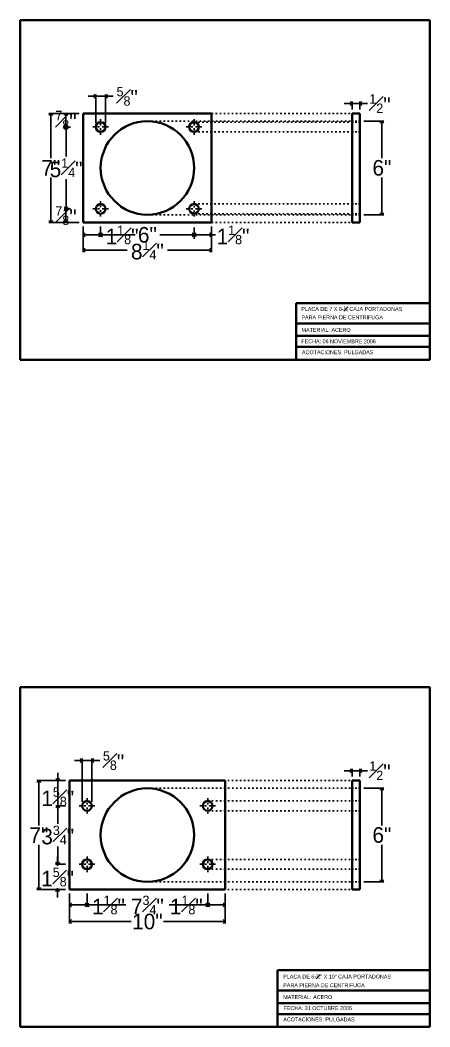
# Model space of a CAD drawing. Header units: inches. Extents: x 53 to 312, y 128 to 296.
# Drawn here: x 52.9 to 79.2, y 128.3 to 192.9 of the extents above; entities that cross this region are included whole.
import ezdxf

# ---------------------------------------------------------------- set-up
doc = ezdxf.new("R2010")
doc.units = ezdxf.units.IN
doc.linetypes.add('ACAD_ISO03W100', pattern=[30, 12, -18])
doc.linetypes.add('PUNTOS2', pattern=[3.175, 0, -3.175])
doc.layers.get('0').update_dxf_attribs({"lineweight": 35})
doc.layers.get('Defpoints').update_dxf_attribs({"color": 253})
for name, color, linetype in [('CAPA1', 7, 'ACAD_ISO03W100'), ('Capa5', 7, 'PUNTOS2'), ('COTAS', 7, 'Continuous'), ('LETRAS', 7, 'Continuous')]:
    doc.layers.add(name, color=color, linetype=linetype)
doc.dimstyles.new('ISO-25', dxfattribs={"dimtxt": 1, "dimasz": 0.25, "dimexe": 0.125, "dimexo": 0.25, "dimgap": 0.125, "dimtad": 0, "dimtih": 1, "dimtoh": 1, "dimdec": 7, "dimdsep": 46, "dimlunit": 4, "dimtxsty": 'Standard', "dimblk": 'OPEN90', "dimcen": 0, "dimadec": 0, "dimazin": 0, "dimtfac": 0.6, "dimtdec": 7, "dimtmove": 0, "dimatfit": 3, "dimfxl": 0, "dimfrac": 1, "dimarcsym": 0})

# ---------------------------------------------------------------- blocks, each defined once
blk = doc.blocks.new('_Open90')
at = {"color": 0, "linetype": 'ByBlock', "lineweight": -2}
for p, q in [((0, 0), (-1, 0)), ((-0.5, 0.5), (0, 0)), ((0, 0), (-0.5, -0.5))]:
    blk.add_line(p, q, dxfattribs=at)
blk = doc.blocks.new('*D7')
at = {"layer": 'COTAS', "color": 0, "lineweight": -2}
for p, q in [((74.978, 186.382), (76.27, 186.382)), ((76.145, 186.132), (76.145, 184.007)), ((76.145, 180.632), (76.145, 182.757)), ((74.978, 180.382), (76.27, 180.382))]:
    blk.add_line(p, q, dxfattribs=at)
at = {"layer": 'Defpoints', "color": 0}
for p in [(74.728, 186.382), (74.728, 180.382), (76.145, 180.382)]:
    blk.add_point(p, dxfattribs=at)
at = {"layer": 'COTAS', "color": 0, "lineweight": -2, "xscale": 0.25, "yscale": 0.25, "zscale": 0.25}
for p, rotation in [((76.145, 186.382), 90), ((76.145, 180.382), 270)]:
    blk.add_blockref('_Open90', p, dxfattribs=dict(at, rotation=rotation))
at = {"layer": 'COTAS', "color": 0, "insert": (76.145, 183.382), "char_height": 1, "attachment_point": 5}
blk.add_mtext('6"', dxfattribs=at)
blk = doc.blocks.new('*D8')
at = {"layer": 'COTAS', "color": 0, "lineweight": -2}
for p, q in [((56.71, 186.882), (54.756, 186.882)), ((54.881, 186.632), (54.881, 184.007)), ((54.881, 180.132), (54.881, 182.757)), ((56.71, 179.882), (54.756, 179.882))]:
    blk.add_line(p, q, dxfattribs=at)
at = {"layer": 'Defpoints', "color": 0}
for p in [(56.96, 186.882), (54.881, 179.882), (56.96, 179.882)]:
    blk.add_point(p, dxfattribs=at)
at = {"layer": 'COTAS', "color": 0, "lineweight": -2, "xscale": 0.25, "yscale": 0.25, "zscale": 0.25}
for p, rotation in [((54.881, 186.882), 90), ((54.881, 179.882), 270)]:
    blk.add_blockref('_Open90', p, dxfattribs=dict(at, rotation=rotation))
at = {"layer": 'COTAS', "color": 0, "insert": (54.881, 183.382), "char_height": 1, "attachment_point": 5}
blk.add_mtext('7"', dxfattribs=at)
blk = doc.blocks.new('*D9')
at = {"layer": 'COTAS', "color": 0, "lineweight": -2}
for p, q in [((56.96, 179.632), (56.96, 177.982)), ((65.21, 179.632), (65.21, 177.982)), ((57.21, 178.107), (59.793, 178.107)), ((64.96, 178.107), (62.377, 178.107))]:
    blk.add_line(p, q, dxfattribs=at)
at = {"layer": 'Defpoints', "color": 0}
for p in [(56.96, 179.882), (65.21, 179.882), (65.21, 178.107)]:
    blk.add_point(p, dxfattribs=at)
at = {"layer": 'COTAS', "color": 0, "lineweight": -2, "xscale": 0.25, "yscale": 0.25, "zscale": 0.25, "rotation": 180}
blk.add_blockref('_Open90', (56.96, 178.107), dxfattribs=at)
at = {"layer": 'COTAS', "color": 0, "lineweight": -2, "xscale": 0.25, "yscale": 0.25, "zscale": 0.25}
blk.add_blockref('_Open90', (65.21, 178.107), dxfattribs=at)
at = {"layer": 'COTAS', "color": 0, "insert": (61.085, 178.107), "char_height": 1, "attachment_point": 5}
blk.add_mtext('8{\\H0.600000x;\\S1#4;}"', dxfattribs=at)
blk = doc.blocks.new('*D10')
at = {"layer": 'COTAS', "color": 0, "lineweight": -2}
for p, q in [((73.978, 187.512), (73.728, 187.512)), ((74.228, 187.132), (74.228, 187.637)), ((74.228, 187.512), (74.728, 187.512)), ((74.728, 187.132), (74.728, 187.637)), ((74.978, 187.512), (75.228, 187.512))]:
    blk.add_line(p, q, dxfattribs=at)
at = {"layer": 'Defpoints', "color": 0}
for p in [(74.728, 187.512), (74.228, 186.882), (74.728, 186.882)]:
    blk.add_point(p, dxfattribs=at)
at = {"layer": 'COTAS', "color": 0, "lineweight": -2, "xscale": 0.25, "yscale": 0.25, "zscale": 0.25}
blk.add_blockref('_Open90', (74.228, 187.512), dxfattribs=at)
at = {"layer": 'COTAS', "color": 0, "lineweight": -2, "xscale": 0.25, "yscale": 0.25, "zscale": 0.25, "rotation": 180}
blk.add_blockref('_Open90', (74.728, 187.512), dxfattribs=at)
at = {"layer": 'COTAS', "color": 0, "insert": (76.02, 187.512), "char_height": 1, "attachment_point": 5}
blk.add_mtext('{\\H0.600000x;\\S1#2;}"', dxfattribs=at)
blk = doc.blocks.new('*D11')
at = {"layer": 'COTAS', "color": 0, "lineweight": -2}
for p, q in [((56.96, 179.632), (56.96, 178.962)), ((58.085, 179.632), (58.085, 178.962)), ((57.21, 179.087), (57.835, 179.087)), ((58.085, 179.087), (58.335, 179.087))]:
    blk.add_line(p, q, dxfattribs=at)
at = {"layer": 'Defpoints', "color": 0}
for p in [(56.96, 179.882), (58.085, 179.882), (58.085, 179.087)]:
    blk.add_point(p, dxfattribs=at)
at = {"layer": 'COTAS', "color": 0, "lineweight": -2, "xscale": 0.25, "yscale": 0.25, "zscale": 0.25, "rotation": 180}
blk.add_blockref('_Open90', (56.96, 179.087), dxfattribs=at)
at = {"layer": 'COTAS', "color": 0, "lineweight": -2, "xscale": 0.25, "yscale": 0.25, "zscale": 0.25}
blk.add_blockref('_Open90', (58.085, 179.087), dxfattribs=at)
at = {"layer": 'COTAS', "color": 0, "insert": (59.46, 179.087), "char_height": 1, "attachment_point": 5}
blk.add_mtext('1{\\H0.600000x;\\S1#8;}"', dxfattribs=at)
blk = doc.blocks.new('*D12')
at = {"layer": 'COTAS', "color": 0, "lineweight": -2}
for p, q in [((64.085, 178.837), (64.085, 178.959)), ((64.335, 179.084), (64.96, 179.084)), ((65.21, 179.084), (65.46, 179.084)), ((65.21, 178.837), (65.21, 178.959))]:
    blk.add_line(p, q, dxfattribs=at)
at = {"layer": 'Defpoints', "color": 0}
for p in [(64.085, 179.087), (65.21, 179.087), (65.21, 179.084)]:
    blk.add_point(p, dxfattribs=at)
at = {"layer": 'COTAS', "color": 0, "lineweight": -2, "xscale": 0.25, "yscale": 0.25, "zscale": 0.25, "rotation": 180}
blk.add_blockref('_Open90', (64.085, 179.084), dxfattribs=at)
at = {"layer": 'COTAS', "color": 0, "lineweight": -2, "xscale": 0.25, "yscale": 0.25, "zscale": 0.25}
blk.add_blockref('_Open90', (65.21, 179.084), dxfattribs=at)
at = {"layer": 'COTAS', "color": 0, "insert": (66.585, 179.084), "char_height": 1, "attachment_point": 5}
blk.add_mtext('1{\\H0.600000x;\\S1#8;}"', dxfattribs=at)
blk = doc.blocks.new('*D13')
at = {"layer": 'COTAS', "color": 0, "lineweight": -2}
for p, q in [((58.085, 179.57), (58.085, 178.959)), ((64.085, 179.57), (64.085, 178.959)), ((58.335, 179.084), (60.293, 179.084)), ((63.835, 179.084), (61.877, 179.084))]:
    blk.add_line(p, q, dxfattribs=at)
at = {"layer": 'Defpoints', "color": 0}
for p in [(58.085, 179.82), (64.085, 179.82), (64.085, 179.084)]:
    blk.add_point(p, dxfattribs=at)
at = {"layer": 'COTAS', "color": 0, "lineweight": -2, "xscale": 0.25, "yscale": 0.25, "zscale": 0.25, "rotation": 180}
blk.add_blockref('_Open90', (58.085, 179.084), dxfattribs=at)
at = {"layer": 'COTAS', "color": 0, "lineweight": -2, "xscale": 0.25, "yscale": 0.25, "zscale": 0.25}
blk.add_blockref('_Open90', (64.085, 179.084), dxfattribs=at)
at = {"layer": 'COTAS', "color": 0, "insert": (61.085, 179.084), "char_height": 1, "attachment_point": 5}
blk.add_mtext('6"', dxfattribs=at)
blk = doc.blocks.new('*D14')
at = {"layer": 'COTAS', "color": 0, "lineweight": -2}
for p, q in [((56.148, 186.007), (55.74, 186.007)), ((55.865, 185.757), (55.865, 184.107)), ((55.865, 181.007), (55.865, 182.657)), ((56.148, 180.757), (55.74, 180.757))]:
    blk.add_line(p, q, dxfattribs=at)
at = {"layer": 'Defpoints', "color": 0}
for p in [(56.398, 186.007), (55.865, 180.757), (56.398, 180.757)]:
    blk.add_point(p, dxfattribs=at)
at = {"layer": 'COTAS', "color": 0, "lineweight": -2, "xscale": 0.25, "yscale": 0.25, "zscale": 0.25}
for p, rotation in [((55.865, 186.007), 90), ((55.865, 180.757), 270)]:
    blk.add_blockref('_Open90', p, dxfattribs=dict(at, rotation=rotation))
at = {"layer": 'COTAS', "color": 0, "insert": (55.865, 183.382), "char_height": 1, "attachment_point": 5}
blk.add_mtext('5{\\H0.600000x;\\S1#4;}"', dxfattribs=at)
blk = doc.blocks.new('*D15')
at = {"layer": 'COTAS', "color": 0, "lineweight": -2}
for p, q in [((56.086, 186.882), (55.733, 186.882)), ((55.858, 186.257), (55.858, 186.632)), ((56.086, 186.007), (55.733, 186.007))]:
    blk.add_line(p, q, dxfattribs=at)
at = {"layer": 'Defpoints', "color": 0}
for p in [(55.858, 186.882), (56.336, 186.882), (56.336, 186.007)]:
    blk.add_point(p, dxfattribs=at)
at = {"layer": 'COTAS', "color": 0, "lineweight": -2, "xscale": 0.25, "yscale": 0.25, "zscale": 0.25}
for p, rotation in [((55.858, 186.882), 90), ((55.858, 186.007), 270)]:
    blk.add_blockref('_Open90', p, dxfattribs=dict(at, rotation=rotation))
at = {"layer": 'COTAS', "color": 0, "insert": (55.858, 186.445), "char_height": 1, "attachment_point": 5}
blk.add_mtext('{\\H0.600000x;\\S7#8;}"', dxfattribs=at)
blk = doc.blocks.new('*D16')
at = {"layer": 'COTAS', "color": 0, "lineweight": -2}
for p, q in [((56.086, 180.757), (55.733, 180.757)), ((55.858, 180.507), (55.858, 180.132)), ((56.086, 179.882), (55.733, 179.882))]:
    blk.add_line(p, q, dxfattribs=at)
at = {"layer": 'Defpoints', "color": 0}
for p in [(56.336, 180.757), (55.858, 179.882), (56.336, 179.882)]:
    blk.add_point(p, dxfattribs=at)
at = {"layer": 'COTAS', "color": 0, "lineweight": -2, "xscale": 0.25, "yscale": 0.25, "zscale": 0.25}
for p, rotation in [((55.858, 180.757), 90), ((55.858, 179.882), 270)]:
    blk.add_blockref('_Open90', p, dxfattribs=dict(at, rotation=rotation))
at = {"layer": 'COTAS', "color": 0, "insert": (55.858, 180.32), "char_height": 1, "attachment_point": 5}
blk.add_mtext('{\\H0.600000x;\\S7#8;}"', dxfattribs=at)
blk = doc.blocks.new('*D17')
at = {"layer": 'COTAS', "color": 0, "lineweight": -2}
for p, q in [((57.522, 187.975), (57.272, 187.975)), ((57.772, 186.257), (57.772, 188.1)), ((57.772, 187.975), (58.397, 187.975)), ((58.397, 186.257), (58.397, 188.1)), ((58.647, 187.975), (58.897, 187.975))]:
    blk.add_line(p, q, dxfattribs=at)
at = {"layer": 'Defpoints', "color": 0}
for p in [(58.397, 187.975), (57.772, 186.007), (58.397, 186.007)]:
    blk.add_point(p, dxfattribs=at)
at = {"layer": 'COTAS', "color": 0, "lineweight": -2, "xscale": 0.25, "yscale": 0.25, "zscale": 0.25}
blk.add_blockref('_Open90', (57.772, 187.975), dxfattribs=at)
at = {"layer": 'COTAS', "color": 0, "lineweight": -2, "xscale": 0.25, "yscale": 0.25, "zscale": 0.25, "rotation": 180}
blk.add_blockref('_Open90', (58.397, 187.975), dxfattribs=at)
at = {"layer": 'COTAS', "color": 0, "insert": (59.789, 187.975), "char_height": 1, "attachment_point": 5}
blk.add_mtext('{\\H0.600000x;\\S5#8;}"', dxfattribs=at)
blk = doc.blocks.new('*D22')
at = {"layer": 'COTAS', "color": 0, "lineweight": -2}
for p, q in [((56.647, 145.363), (56.397, 145.363)), ((56.897, 142.704), (56.897, 145.488)), ((56.897, 145.363), (57.522, 145.363)), ((57.522, 142.704), (57.522, 145.488)), ((57.772, 145.363), (58.022, 145.363))]:
    blk.add_line(p, q, dxfattribs=at)
at = {"layer": 'Defpoints', "color": 0}
for p in [(57.522, 145.363), (56.897, 142.454), (57.522, 142.454)]:
    blk.add_point(p, dxfattribs=at)
at = {"layer": 'COTAS', "color": 0, "lineweight": -2, "xscale": 0.25, "yscale": 0.25, "zscale": 0.25}
blk.add_blockref('_Open90', (56.897, 145.363), dxfattribs=at)
at = {"layer": 'COTAS', "color": 0, "lineweight": -2, "xscale": 0.25, "yscale": 0.25, "zscale": 0.25, "rotation": 180}
blk.add_blockref('_Open90', (57.522, 145.363), dxfattribs=at)
at = {"layer": 'COTAS', "color": 0, "insert": (58.914, 145.363), "char_height": 1, "attachment_point": 5}
blk.add_mtext('{\\H0.600000x;\\S5#8;}"', dxfattribs=at)
blk = doc.blocks.new('*D18')
at = {"layer": 'COTAS', "color": 0, "lineweight": -2}
for p, q in [((56.085, 136.766), (56.085, 134.903)), ((66.085, 136.766), (66.085, 134.903)), ((56.335, 135.028), (60.043, 135.028)), ((65.835, 135.028), (62.127, 135.028))]:
    blk.add_line(p, q, dxfattribs=at)
at = {"layer": 'Defpoints', "color": 0}
for p in [(56.085, 137.016), (66.085, 137.016), (66.085, 135.028)]:
    blk.add_point(p, dxfattribs=at)
at = {"layer": 'COTAS', "color": 0, "lineweight": -2, "xscale": 0.25, "yscale": 0.25, "zscale": 0.25, "rotation": 180}
blk.add_blockref('_Open90', (56.085, 135.028), dxfattribs=at)
at = {"layer": 'COTAS', "color": 0, "lineweight": -2, "xscale": 0.25, "yscale": 0.25, "zscale": 0.25}
blk.add_blockref('_Open90', (66.085, 135.028), dxfattribs=at)
at = {"layer": 'COTAS', "color": 0, "insert": (61.085, 135.028), "char_height": 1, "attachment_point": 5}
blk.add_mtext('10"', dxfattribs=at)
blk = doc.blocks.new('*D19')
at = {"layer": 'COTAS', "color": 0, "lineweight": -2}
for p, q in [((55.772, 144.079), (53.995, 144.079)), ((54.12, 143.829), (54.12, 141.204)), ((54.12, 137.329), (54.12, 139.954)), ((55.772, 137.079), (53.995, 137.079))]:
    blk.add_line(p, q, dxfattribs=at)
at = {"layer": 'Defpoints', "color": 0}
for p in [(56.022, 144.079), (54.12, 137.079), (56.022, 137.079)]:
    blk.add_point(p, dxfattribs=at)
at = {"layer": 'COTAS', "color": 0, "lineweight": -2, "xscale": 0.25, "yscale": 0.25, "zscale": 0.25}
for p, rotation in [((54.12, 144.079), 90), ((54.12, 137.079), 270)]:
    blk.add_blockref('_Open90', p, dxfattribs=dict(at, rotation=rotation))
at = {"layer": 'COTAS', "color": 0, "insert": (54.12, 140.579), "char_height": 1, "attachment_point": 5}
blk.add_mtext('7"', dxfattribs=at)
blk = doc.blocks.new('*D20')
at = {"layer": 'COTAS', "color": 0, "lineweight": -2}
for p, q in [((55.772, 142.454), (55.203, 142.454)), ((55.328, 142.204), (55.328, 141.304)), ((55.328, 138.954), (55.328, 139.854)), ((55.772, 138.704), (55.203, 138.704))]:
    blk.add_line(p, q, dxfattribs=at)
at = {"layer": 'Defpoints', "color": 0}
for p in [(55.328, 142.454), (56.022, 142.454), (56.022, 138.704)]:
    blk.add_point(p, dxfattribs=at)
at = {"layer": 'COTAS', "color": 0, "lineweight": -2, "xscale": 0.25, "yscale": 0.25, "zscale": 0.25}
for p, rotation in [((55.328, 142.454), 90), ((55.328, 138.704), 270)]:
    blk.add_blockref('_Open90', p, dxfattribs=dict(at, rotation=rotation))
at = {"layer": 'COTAS', "color": 0, "insert": (55.328, 140.579), "char_height": 1, "attachment_point": 5}
blk.add_mtext('3{\\H0.600000x;\\S3#4;}"', dxfattribs=at)
blk = doc.blocks.new('*D23')
at = {"layer": 'COTAS', "color": 0, "lineweight": -2}
for p, q in [((55.835, 144.079), (55.204, 144.079)), ((55.329, 144.329), (55.329, 144.579)), ((55.329, 144.079), (55.329, 142.454)), ((55.835, 142.454), (55.204, 142.454)), ((55.329, 142.204), (55.329, 141.954))]:
    blk.add_line(p, q, dxfattribs=at)
at = {"layer": 'Defpoints', "color": 0}
for p in [(56.085, 144.079), (55.329, 142.454), (56.085, 142.454)]:
    blk.add_point(p, dxfattribs=at)
at = {"layer": 'COTAS', "color": 0, "lineweight": -2, "xscale": 0.25, "yscale": 0.25, "zscale": 0.25}
for p, rotation in [((55.329, 144.079), 270), ((55.329, 142.454), 90)]:
    blk.add_blockref('_Open90', p, dxfattribs=dict(at, rotation=rotation))
at = {"layer": 'COTAS', "color": 0, "insert": (55.329, 143.038), "char_height": 1, "attachment_point": 5}
blk.add_mtext('1{\\H0.600000x;\\S5#8;}"', dxfattribs=at)
blk = doc.blocks.new('*D24')
at = {"layer": 'COTAS', "color": 0, "lineweight": -2}
for p, q in [((55.32, 138.954), (55.32, 139.204)), ((55.835, 138.704), (55.195, 138.704)), ((55.32, 138.704), (55.32, 138.616)), ((55.835, 137.079), (55.195, 137.079)), ((55.32, 137.079), (55.32, 137.166)), ((55.32, 136.829), (55.32, 136.579))]:
    blk.add_line(p, q, dxfattribs=at)
at = {"layer": 'Defpoints', "color": 0}
for p in [(55.32, 138.704), (56.085, 138.704), (56.085, 137.079)]:
    blk.add_point(p, dxfattribs=at)
at = {"layer": 'COTAS', "color": 0, "lineweight": -2, "xscale": 0.25, "yscale": 0.25, "zscale": 0.25}
for p, rotation in [((55.32, 138.704), 270), ((55.32, 137.079), 90)]:
    blk.add_blockref('_Open90', p, dxfattribs=dict(at, rotation=rotation))
at = {"layer": 'COTAS', "color": 0, "insert": (55.32, 137.891), "char_height": 1, "attachment_point": 5}
blk.add_mtext('1{\\H0.600000x;\\S5#8;}"', dxfattribs=at)
blk = doc.blocks.new('*D21')
at = {"layer": 'COTAS', "color": 0, "lineweight": -2}
for p, q in [((57.21, 136.766), (57.21, 135.97)), ((64.96, 136.766), (64.96, 135.97)), ((57.46, 136.095), (59.693, 136.095)), ((64.71, 136.095), (62.477, 136.095))]:
    blk.add_line(p, q, dxfattribs=at)
at = {"layer": 'Defpoints', "color": 0}
for p in [(57.21, 137.016), (64.96, 137.016), (64.96, 136.095)]:
    blk.add_point(p, dxfattribs=at)
at = {"layer": 'COTAS', "color": 0, "lineweight": -2, "xscale": 0.25, "yscale": 0.25, "zscale": 0.25, "rotation": 180}
blk.add_blockref('_Open90', (57.21, 136.095), dxfattribs=at)
at = {"layer": 'COTAS', "color": 0, "lineweight": -2, "xscale": 0.25, "yscale": 0.25, "zscale": 0.25}
blk.add_blockref('_Open90', (64.96, 136.095), dxfattribs=at)
at = {"layer": 'COTAS', "color": 0, "insert": (61.085, 136.095), "char_height": 1, "attachment_point": 5}
blk.add_mtext('7{\\H0.600000x;\\S3#4;}"', dxfattribs=at)
blk = doc.blocks.new('*D25')
at = {"layer": 'COTAS', "color": 0, "lineweight": -2}
for p, q in [((56.085, 136.829), (56.085, 135.971)), ((57.21, 136.829), (57.21, 135.971)), ((56.335, 136.096), (56.96, 136.096)), ((57.21, 136.096), (57.46, 136.096))]:
    blk.add_line(p, q, dxfattribs=at)
at = {"layer": 'Defpoints', "color": 0}
for p in [(56.085, 137.079), (57.21, 137.079), (57.21, 136.096)]:
    blk.add_point(p, dxfattribs=at)
at = {"layer": 'COTAS', "color": 0, "lineweight": -2, "xscale": 0.25, "yscale": 0.25, "zscale": 0.25, "rotation": 180}
blk.add_blockref('_Open90', (56.085, 136.096), dxfattribs=at)
at = {"layer": 'COTAS', "color": 0, "lineweight": -2, "xscale": 0.25, "yscale": 0.25, "zscale": 0.25}
blk.add_blockref('_Open90', (57.21, 136.096), dxfattribs=at)
at = {"layer": 'COTAS', "color": 0, "insert": (58.585, 136.096), "char_height": 1, "attachment_point": 5}
blk.add_mtext('1{\\H0.600000x;\\S1#8;}"', dxfattribs=at)
blk = doc.blocks.new('*D26')
at = {"layer": 'COTAS', "color": 0, "lineweight": -2}
for p, q in [((64.96, 136.829), (64.96, 135.971)), ((66.085, 136.829), (66.085, 135.971)), ((64.96, 136.096), (64.71, 136.096)), ((65.835, 136.096), (65.21, 136.096))]:
    blk.add_line(p, q, dxfattribs=at)
at = {"layer": 'Defpoints', "color": 0}
for p in [(64.96, 137.079), (66.085, 137.079), (64.96, 136.096)]:
    blk.add_point(p, dxfattribs=at)
at = {"layer": 'COTAS', "color": 0, "lineweight": -2, "xscale": 0.25, "yscale": 0.25, "zscale": 0.25, "rotation": 180}
blk.add_blockref('_Open90', (64.96, 136.096), dxfattribs=at)
at = {"layer": 'COTAS', "color": 0, "lineweight": -2, "xscale": 0.25, "yscale": 0.25, "zscale": 0.25}
blk.add_blockref('_Open90', (66.085, 136.096), dxfattribs=at)
at = {"layer": 'COTAS', "color": 0, "insert": (63.585, 136.096), "char_height": 1, "attachment_point": 5}
blk.add_mtext('1{\\H0.600000x;\\S1#8;}"', dxfattribs=at)
blk = doc.blocks.new('*D27')
at = {"layer": 'COTAS', "color": 0, "lineweight": -2}
for p, q in [((73.978, 144.709), (73.728, 144.709)), ((74.228, 144.329), (74.228, 144.834)), ((74.228, 144.709), (74.728, 144.709)), ((74.728, 144.329), (74.728, 144.834)), ((74.978, 144.709), (75.228, 144.709))]:
    blk.add_line(p, q, dxfattribs=at)
at = {"layer": 'Defpoints', "color": 0}
for p in [(74.728, 144.709), (74.228, 144.079), (74.728, 144.079)]:
    blk.add_point(p, dxfattribs=at)
at = {"layer": 'COTAS', "color": 0, "lineweight": -2, "xscale": 0.25, "yscale": 0.25, "zscale": 0.25}
blk.add_blockref('_Open90', (74.228, 144.709), dxfattribs=at)
at = {"layer": 'COTAS', "color": 0, "lineweight": -2, "xscale": 0.25, "yscale": 0.25, "zscale": 0.25, "rotation": 180}
blk.add_blockref('_Open90', (74.728, 144.709), dxfattribs=at)
at = {"layer": 'COTAS', "color": 0, "insert": (76.02, 144.709), "char_height": 1, "attachment_point": 5}
blk.add_mtext('{\\H0.600000x;\\S1#2;}"', dxfattribs=at)
blk = doc.blocks.new('*D28')
at = {"layer": 'COTAS', "color": 0, "lineweight": -2}
for p, q in [((74.978, 143.579), (76.27, 143.579)), ((76.145, 143.329), (76.145, 141.204)), ((76.145, 137.829), (76.145, 139.954)), ((74.978, 137.579), (76.27, 137.579))]:
    blk.add_line(p, q, dxfattribs=at)
at = {"layer": 'Defpoints', "color": 0}
for p in [(74.728, 143.579), (74.728, 137.579), (76.145, 137.579)]:
    blk.add_point(p, dxfattribs=at)
at = {"layer": 'COTAS', "color": 0, "lineweight": -2, "xscale": 0.25, "yscale": 0.25, "zscale": 0.25}
for p, rotation in [((76.145, 143.579), 90), ((76.145, 137.579), 270)]:
    blk.add_blockref('_Open90', p, dxfattribs=dict(at, rotation=rotation))
at = {"layer": 'COTAS', "color": 0, "insert": (76.145, 140.579), "char_height": 1, "attachment_point": 5}
blk.add_mtext('6"', dxfattribs=at)

msp = doc.modelspace()

# ---------------------------------------------------------------- linework, layer by layer
for p, q in [((52.91267998, 192.86320386), (52.91267998, 171.07869535)), ((52.91267998, 192.86320386), (79.22512089, 192.86320386)), ((79.22512089, 192.86320386), (79.22512089, 191.31487934)), ((79.22512089, 191.31487934), (79.22512089, 189.02429154)), ((79.22512089, 189.02429154), (79.22512089, 171.07869535)), ((56.95996071, 183.38218684), (56.95996071, 186.88218684)), ((65.20996071, 186.88218684), (56.95996071, 186.88218684)), ((65.20996071, 179.88218684), (65.20996071, 186.88218684)), ((74.22847701, 186.88218684), (74.72847701, 186.88218684)), ((74.22847701, 179.88218684), (74.22847701, 186.88218684)), ((74.72847701, 186.88218684), (74.72847701, 179.88218684)), ((56.95996071, 183.38218684), (56.95996071, 179.88218684)), ((56.95996071, 179.88218684), (65.20996071, 179.88218684)), ((74.72847701, 179.88218684), (74.22847701, 179.88218684)), ((70.63710008, 174.26314334), (70.63710008, 174.71393326)), ((70.63710008, 174.71393326), (79.22512089, 174.71393326)), ((70.63710008, 174.26314334), (70.63710008, 171.07869535)), ((70.65576428, 173.40526793), (70.63710008, 173.40526793)), ((70.65576428, 173.40526793), (79.22512089, 173.40526793)), ((70.69309252, 172.60334089), (70.63710008, 172.60334089)), ((70.69309252, 172.60334089), (79.22512089, 172.60334089)), ((79.22512089, 171.07869535), (79.22512089, 172.99103243)), ((79.22512089, 172.00754252), (79.22512089, 172.5041695)), ((70.71175665, 171.8946612), (70.63710008, 171.8946612)), ((70.71175665, 171.8946612), (79.22512089, 171.8946612)), ((79.22512089, 171.76859543), (79.22512089, 172.43220439)), ((79.22512089, 171.56159174), (79.22512089, 172.0987597)), ((79.22512089, 172.0987597), (79.22512089, 172.00754252)), ((79.22512089, 171.07869535), (79.22512089, 171.56159174)), ((52.91267998, 171.07869535), (79.22512089, 171.07869535)), ((52.91267998, 150.0598186), (79.22512089, 150.0598186)), ((52.91267998, 150.0598186), (52.91267998, 128.27531008)), ((79.22512089, 150.0598186), (79.22512089, 148.51149407)), ((79.22512089, 148.51149407), (79.22512089, 146.22090627)), ((79.22512089, 146.22090627), (79.22512089, 128.27531008)), ((56.08496071, 144.07880157), (56.08496071, 137.07880157)), ((56.08496071, 144.07880157), (66.08496071, 144.07880157)), ((65.20996071, 144.07880157), (56.95996071, 144.07880157)), ((66.08496071, 137.07880157), (66.08496071, 144.07880157)), ((74.22847701, 137.07880157), (74.22847701, 144.07880157)), ((74.22847701, 144.07880157), (74.72847701, 144.07880157)), ((74.72847701, 144.07880157), (74.72847701, 137.07880157)), ((56.08496071, 137.07880157), (66.08496071, 137.07880157)), ((56.95996071, 137.07880157), (65.20996071, 137.07880157)), ((74.72847701, 137.07880157), (74.22847701, 137.07880157)), ((70.63710008, 131.91054799), (69.43290006, 131.91054799)), ((69.43290006, 131.91054799), (69.43290006, 128.27531008)), ((70.63710008, 131.91054799), (79.22512089, 131.91054799)), ((69.43290006, 130.60188266), (79.22512089, 130.60188266)), ((70.65576428, 130.60188266), (70.63710008, 130.60188266)), ((70.65576428, 130.60188266), (70.63710008, 130.60188266)), ((70.63710008, 130.60188266), (79.22512089, 130.60188266)), ((70.65576428, 130.60188266), (79.22512089, 130.60188266)), ((79.22512089, 128.27531008), (79.22512089, 130.18764716)), ((69.43290006, 129.79995562), (79.22512089, 129.79995562)), ((70.69309252, 129.79995562), (70.63710008, 129.79995562)), ((79.22512089, 129.20415725), (79.22512089, 129.70078423)), ((79.22512089, 128.96521016), (79.22512089, 129.62881912)), ((79.22512089, 129.29537444), (79.22512089, 129.20415725)), ((79.22512089, 128.75820647), (79.22512089, 129.29537444)), ((69.43290006, 129.09127593), (79.22512089, 129.09127593)), ((70.71175665, 129.09127593), (70.63710008, 129.09127593)), ((79.22512089, 128.27531008), (79.22512089, 128.75820647)), ((52.91267998, 128.27531008), (79.22512089, 128.27531008))]:
    msp.add_line(p, q)
for centre, radius in [((58.08496071, 186.00718684), 0.3125), ((61.08496071, 183.38218684), 3), ((64.08496071, 186.00718684), 0.3125), ((64.08496071, 186.00718684), 0.3125), ((58.08496071, 180.75718684), 0.3125), ((64.0849605, 180.75718663), 0.3125), ((61.08496071, 140.57880157), 3), ((57.20996071, 142.45380157), 0.3125), ((64.95996071, 142.45380157), 0.3125), ((57.20996071, 138.70380157), 0.3125), ((64.95996071, 138.70380157), 0.3125)]:
    msp.add_circle(centre, radius)
at = {"layer": 'CAPA1', "ltscale": 0.01}
for p, q in [((58.08496071, 185.50718684), (58.08496071, 186.50718684)), ((64.08496071, 185.50718684), (64.08496071, 186.50718684)), ((57.58496071, 186.00718684), (58.58496071, 186.00718684)), ((63.58496071, 186.00718684), (64.58496071, 186.00718684)), ((58.08496071, 180.25718684), (58.08496071, 181.25718684)), ((64.0849605, 181.25718663), (64.0849605, 180.25718663)), ((57.58496071, 180.75718684), (58.58496071, 180.75718684)), ((63.5849605, 180.75718663), (64.5849605, 180.75718663)), ((57.20996071, 142.95380157), (57.20996071, 141.95380157)), ((64.95996071, 142.95380157), (64.95996071, 141.95380157)), ((56.70996071, 142.45380157), (57.70996071, 142.45380157)), ((64.45996071, 142.45380157), (65.45996071, 142.45380157)), ((57.20996071, 139.20380157), (57.20996071, 138.20380157)), ((64.95996071, 139.20380157), (64.95996071, 138.20380157)), ((56.70996071, 138.70380157), (57.70996071, 138.70380157)), ((64.45996071, 138.70380157), (65.45996071, 138.70380157))]:
    msp.add_line(p, q, dxfattribs=at)
at = {"layer": 'CAPA1', "ltscale": 0.006}
for p, q in [((74.22847701, 186.38218684), (74.72847701, 186.38218684)), ((74.22847701, 186.31968684), (74.72847701, 186.31968684)), ((74.22847701, 185.69468684), (74.72847701, 185.69468684)), ((74.22847701, 181.06968684), (74.72847701, 181.06968684)), ((74.22847701, 180.44468684), (74.72847701, 180.44468684)), ((74.22847701, 180.38218684), (74.72847701, 180.38218684)), ((74.22847701, 143.57880157), (74.72847701, 143.57880157)), ((74.22847701, 142.76630157), (74.72847701, 142.76630157)), ((74.22847701, 142.14130157), (74.72847701, 142.14130157)), ((74.22847701, 139.01630157), (74.72847701, 139.01630157)), ((74.22847701, 138.39130157), (74.72847701, 138.39130157)), ((74.22847701, 137.57880157), (74.72847701, 137.57880157))]:
    msp.add_line(p, q, dxfattribs=at)
at = {"layer": 'Capa5', "ltscale": 0.05}
for p, q in [((65.20996071, 186.88218684), (74.22847701, 186.88218684)), ((61.08496071, 186.38218684), (74.22847701, 186.38218684)), ((64.08496071, 186.31968684), (74.22847701, 186.31968684)), ((64.08496071, 185.69468684), (74.22847701, 185.69468684)), ((64.08496071, 181.06968684), (74.22847701, 181.06968684)), ((61.08496071, 180.38218684), (74.22847701, 180.38218684)), ((64.08496071, 180.44468684), (74.22847701, 180.44468684)), ((65.20996071, 179.88218684), (74.22847701, 179.88218684)), ((65.20996071, 144.07880157), (74.22847701, 144.07880157)), ((61.08496071, 143.57880157), (74.22847701, 143.57880157)), ((64.95996071, 142.76630157), (74.22847701, 142.76630157)), ((64.95996071, 142.14130157), (74.22847701, 142.14130157)), ((64.95996071, 139.01630157), (74.22847701, 139.01630157)), ((64.95996071, 138.39130157), (74.22847701, 138.39130157)), ((61.08496071, 137.57880157), (74.22847701, 137.57880157)), ((65.20996071, 137.07880157), (74.22847701, 137.07880157))]:
    msp.add_line(p, q, dxfattribs=at)

# ---------------------------------------------------------------- texts
at = {"layer": 'LETRAS', "char_height": 0.25, "attachment_point": 1}
for s, insert, width in [('\\A1;PLACA DE 7 X 8-{\\H0.7x;\\S1#4;} CAJA PORTADONAS', (70.96563458, 174.50960167), 44.5888888889), ('PARA PIERNA DE CENTRIFUGA', (70.97475886, 173.92032657), 72.1555555556), ('MATERIAL: ACERO ', (70.98636156, 173.1142579), 54.7888888889), ('\\pt2.5;FECHA: 06 NOVIEMBRE 2006', (70.97322445, 172.38113314), 43.6), ('ACOTACIONES: PULGADAS', (71.01181681, 171.68181539), 55.7222222222), ('\\A1;PLACA DE 6-{\\H0.7x;\\S3#4;}" X 10" CAJA PORTADONAS', (69.80847741, 131.67626817), 44.5888888889), ('PARA PIERNA DE CENTRIFUGA', (69.80847741, 131.07137901), 72.1555555556), ('MATERIAL: ACERO ', (69.80847741, 130.31087264), 54.7888888889), ('\\pt2.5;FECHA: 31 OCTUBRE 2006', (69.82554917, 129.60379573), 43.6), ('ACOTACIONES: PULGADAS', (69.80847741, 128.87843013), 55.7222222222)]:
    msp.add_mtext(s, dxfattribs=dict(at, insert=insert, width=width))

# ---------------------------------------------------------------- dimensions: what is measured, and where the dimension line sits
at = {"layer": 'COTAS'}
for base, p1, p2, picture, middle in [((58.39746071, 187.97479348), (57.77246071, 186.00718684), (58.39746071, 186.00718684), '*D17', (59.78912738, 187.97479348)), ((74.72847701, 187.51199248), (74.22847701, 186.88218684), (74.72847701, 186.88218684), '*D10', (76.02014367, 187.51199248)), ((58.08496071, 179.08670506), (56.95996071, 179.88218684), (58.08496071, 179.88218684), '*D11', (59.45996071, 179.08670506)), ((64.0849605, 179.08445746), (58.08496071, 179.81968684), (64.0849605, 179.81968684), '*D13', (61.0849606, 179.08445746)), ((65.20996071, 179.08445746), (64.0849605, 179.08670506), (65.20996071, 179.08670506), '*D12', (66.58496071, 179.08445746)), ((57.52246071, 145.36265813), (56.89746071, 142.45380157), (57.52246071, 142.45380157), '*D22', (58.91412738, 145.36265813)), ((74.72847701, 144.70860721), (74.22847701, 144.07880157), (74.72847701, 144.07880157), '*D27', (76.02014367, 144.70860721)), ((57.20996071, 136.09599356), (56.08496071, 137.07880157), (57.20996071, 137.07880157), '*D25', (58.58496071, 136.09599356)), ((64.95996071, 136.09536559), (57.20996071, 137.01630157), (64.95996071, 137.01630157), '*D21', (61.08496071, 136.09536559)), ((64.95996071, 136.09599356), (66.08496071, 137.07880157), (64.95996071, 137.07880157), '*D26', (63.58496071, 136.09599356))]:
    dim = msp.add_linear_dim(base=base, p1=p1, p2=p2, dimstyle='ISO-25', dxfattribs=at)
    dim.commit()
    dim.dimension.update_dxf_attribs({"geometry": picture, "text_midpoint": middle})
for base, p1, p2, picture, middle in [((54.88055609, 179.88218684), (56.95996071, 186.88218684), (56.95996071, 179.88218684), '*D8', (54.88055609, 183.38218684)), ((55.8577584, 186.88218684), (56.33553847, 186.00718684), (56.33553847, 186.88218684), '*D15', (55.8577584, 186.44468684)), ((55.8577584, 179.88218684), (56.33553847, 180.75718684), (56.33553847, 179.88218684), '*D16', (55.8577584, 180.31968684)), ((54.11962175, 137.07880157), (56.02246071, 144.07880157), (56.02246071, 137.07880157), '*D19', (54.11962175, 140.57880157)), ((55.32862689, 142.45380157), (56.08496071, 144.07880157), (56.08496071, 142.45380157), '*D23', (55.32862689, 143.03791669)), ((55.32010203, 138.70380157), (56.08496071, 137.07880157), (56.08496071, 138.70380157), '*D24', (55.32010203, 137.89130157))]:
    dim = msp.add_linear_dim(base=base, p1=p1, p2=p2, angle=90, dimstyle='ISO-25', dxfattribs=at)
    dim.commit()
    dim.dimension.update_dxf_attribs({"geometry": picture, "text_midpoint": middle, "dimtype": 160})
for base, p1, p2, picture, middle in [((76.14498374, 180.38218684), (74.72847701, 186.38218684), (74.72847701, 180.38218684), '*D7', (76.14498374, 183.38218684)), ((55.86537953, 180.75718684), (56.39803847, 186.00718684), (56.39803847, 180.75718684), '*D14', (55.86537953, 183.38218684)), ((76.14498374, 137.57880157), (74.72847701, 143.57880157), (74.72847701, 137.57880157), '*D28', (76.14498374, 140.57880157)), ((55.32842341, 142.45380157), (56.02246071, 138.70380157), (56.02246071, 142.45380157), '*D20', (55.32842341, 140.57880157))]:
    dim = msp.add_linear_dim(base=base, p1=p1, p2=p2, angle=90, dimstyle='ISO-25', dxfattribs=at)
    dim.commit()
    dim.dimension.update_dxf_attribs({"geometry": picture, "text_midpoint": middle})
for base, p1, p2, picture, middle in [((65.20996071, 178.10733393), (56.95996071, 179.88218684), (65.20996071, 179.88218684), '*D9', (61.08496071, 178.10733393)), ((66.08496071, 135.02775195), (56.08496071, 137.01630157), (66.08496071, 137.01630157), '*D18', (61.08496071, 135.02775195))]:
    dim = msp.add_linear_dim(base=base, p1=p1, p2=p2, dimstyle='ISO-25', dxfattribs=at)
    dim.commit()
    dim.dimension.update_dxf_attribs({"geometry": picture, "text_midpoint": middle, "dimtype": 160})

doc.saveas('drawing.dxf')
